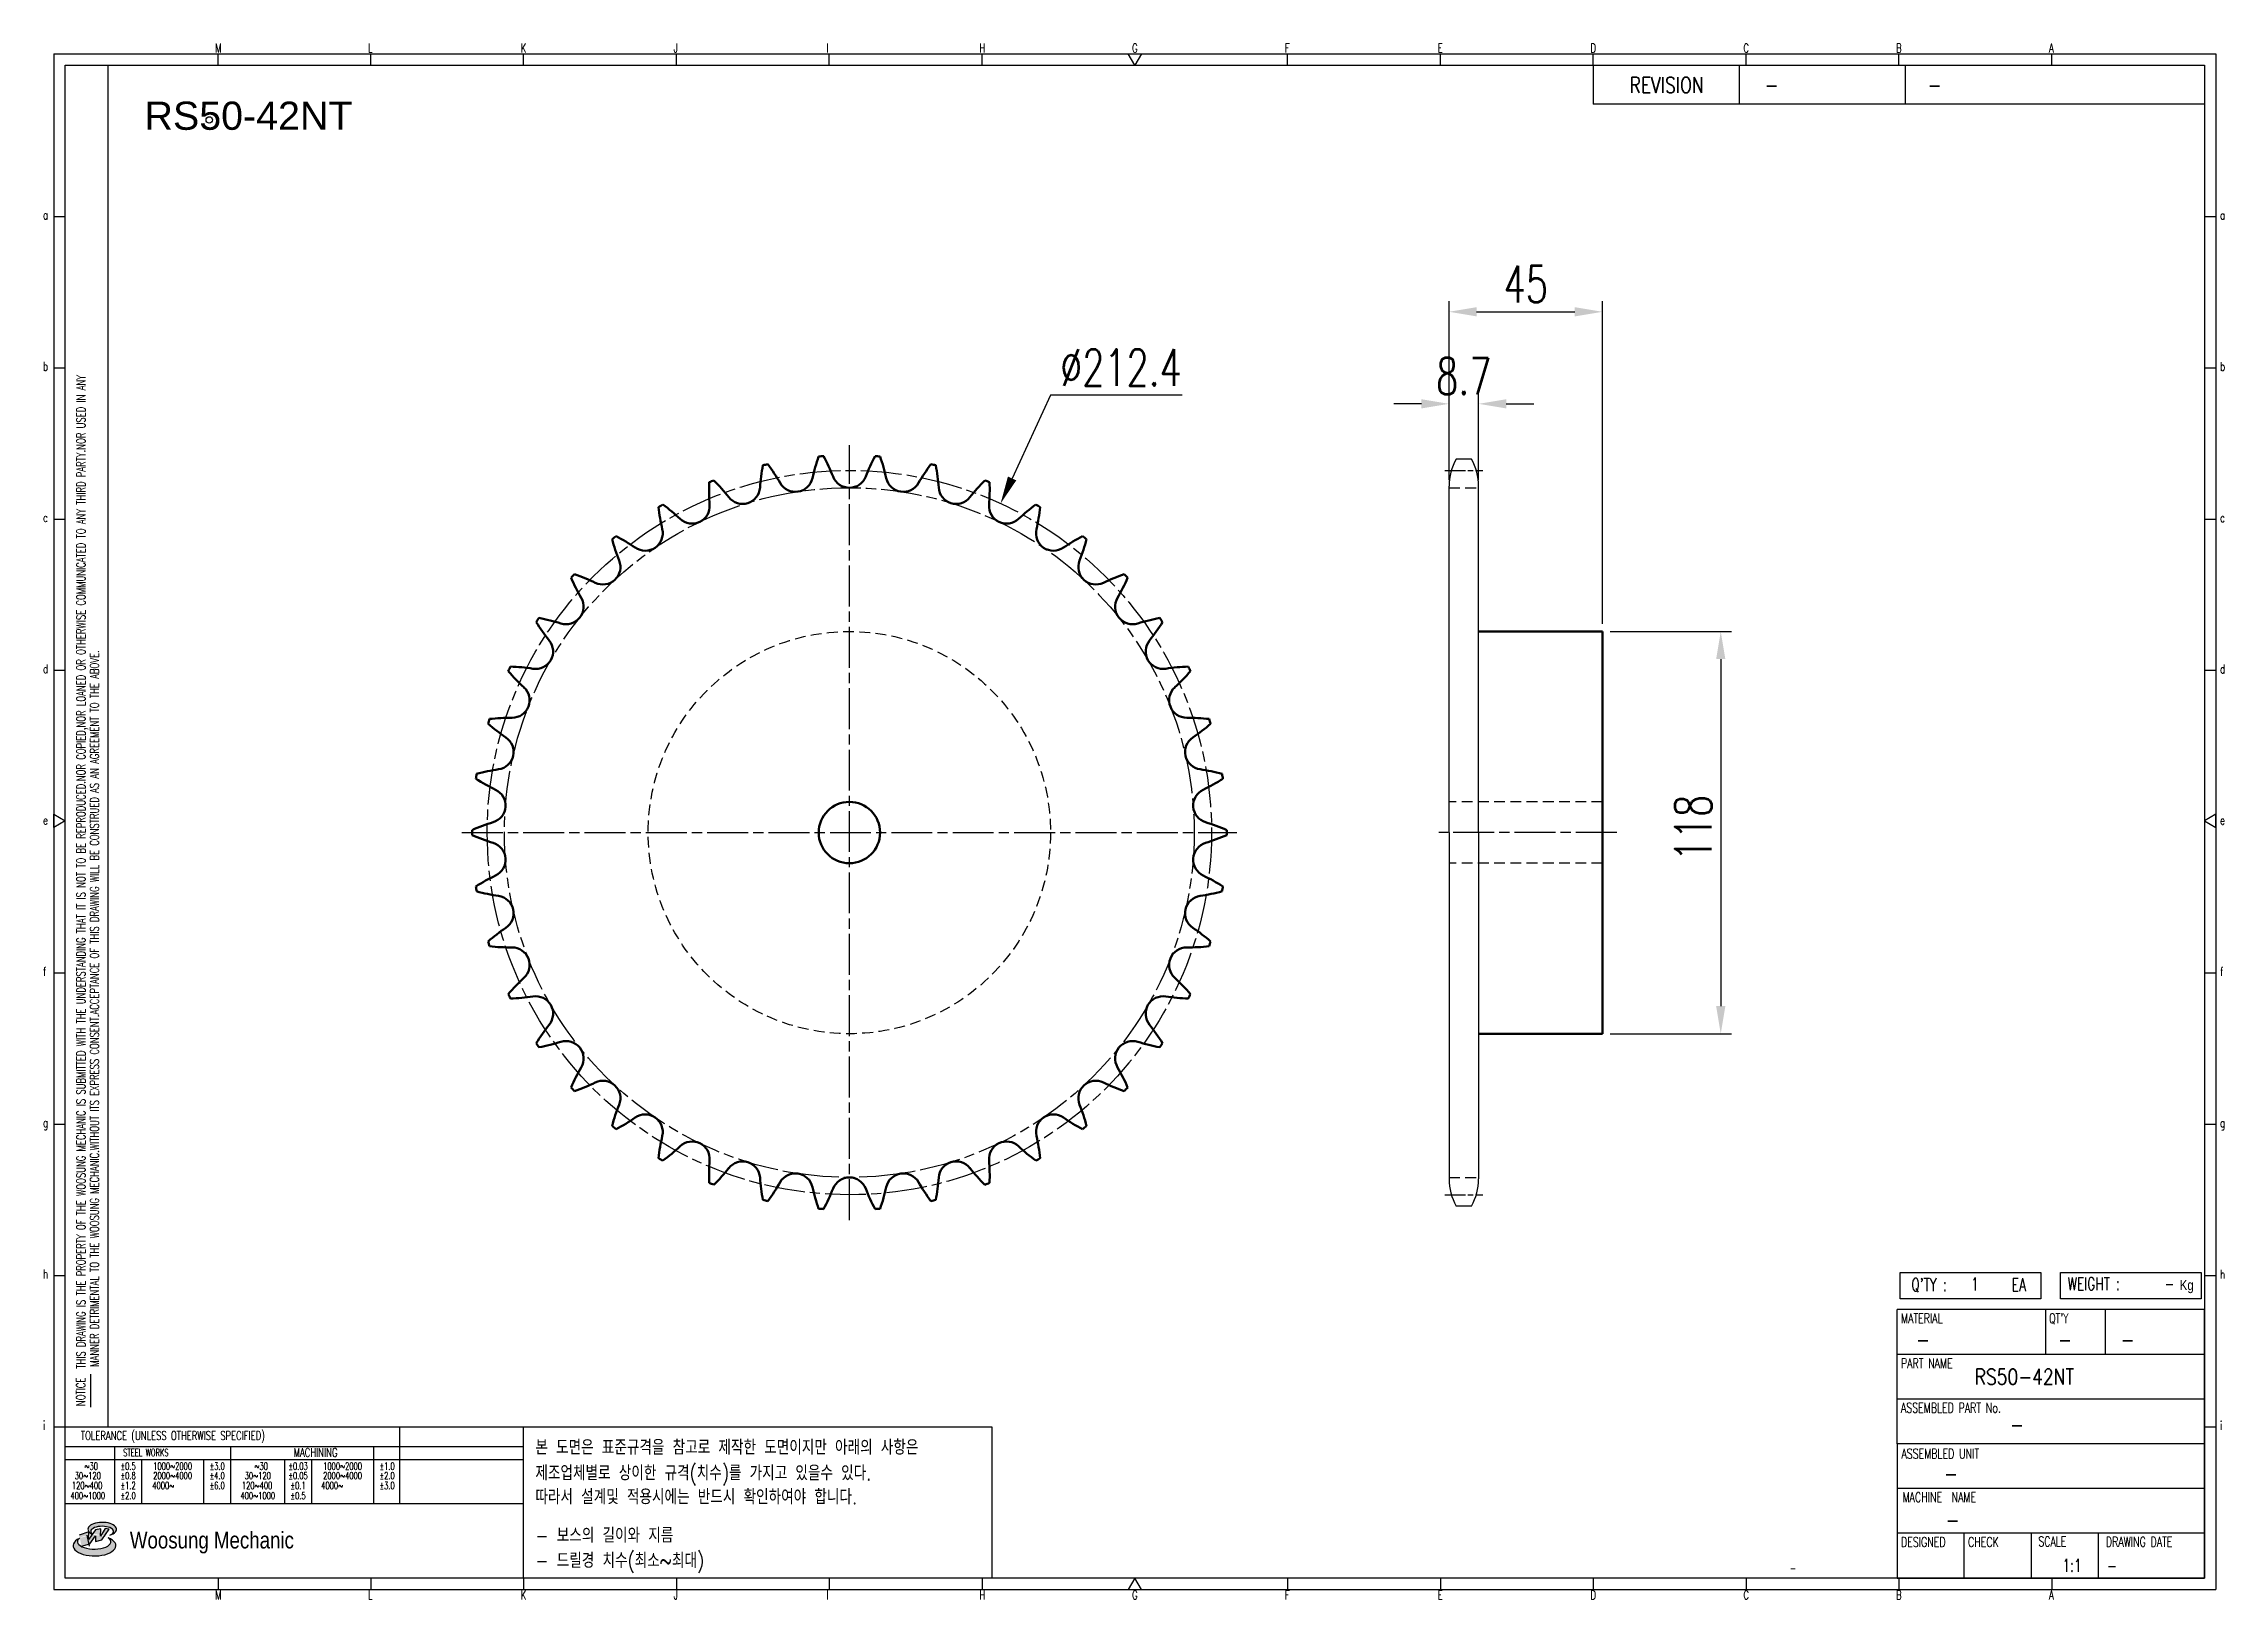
# Model space of a CAD drawing. Header units: millimetres. Extents: x 8306 to 8946, y 4749 to 5205.
import ezdxf
from ezdxf.enums import TextEntityAlignment as Align

# ---------------------------------------------------------------- set-up
doc = ezdxf.new("R2010")
doc.units = ezdxf.units.MM
for name, pattern in [('AM_ISO08W050', [18, 12, -1.5, 3, -1.5]), ('AM_ISO08W050x2', [9, 6, -0.75, 1.5, -0.75]), ('HIDDEN', [9.525, 6.35, -3.175])]:
    doc.linetypes.add(name, pattern=pattern)
for name, color, linetype, lineweight in [('20', 7, 'Continuous', 50), ('22', 30, 'AM_ISO08W050', 25), ('23', 40, 'AM_ISO08W050', 25), ('VIS', 7, 'Continuous', 50)]:
    doc.layers.add(name, color=color, linetype=linetype, lineweight=lineweight)
for name, color, linetype in [('HL', 2, 'HIDDEN'), ('S-DIM', 7, 'Continuous'), ('TITLE', 7, 'Continuous'), ('도면레이아웃', 7, 'Continuous')]:
    doc.layers.add(name, color=color, linetype=linetype)
doc.styles.add('HAN', font='ROMANS.shx', dxfattribs={"width": 0.7, "bigfont": 'whgtxt.shx'})
doc.styles.add('HKD_ST2', font='romans.shx', dxfattribs={"width": 0.7, "height": 4, "bigfont": '@extfont2.shx'})
doc.styles.add('HSG', font='SIMPLEX.shx', dxfattribs={"width": 0.7, "bigfont": 'HSG.shx'})
doc.styles.add('ROMANS', font='romans.shx', dxfattribs={"width": 0.7, "bigfont": 'whgtxt.shx'})
doc.styles.add('SLDTEXTSTYLE4', font='arial.ttf', dxfattribs={"width": 0.8})
doc.styles.get("Standard").update_dxf_attribs({"font": 'arial.ttf'})
doc.dimstyles.new('APP23', dxfattribs={"dimscale": 4.5, "dimtxt": 2.4, "dimasz": 1.8, "dimexe": 0.7, "dimexo": 0.5, "dimgap": 0.6, "dimtad": 1, "dimtoh": 1, "dimdec": 1, "dimrnd": 0.01, "dimzin": 9, "dimdsep": 46, "dimtxsty": 'HSG', "dimcen": 0, "dimclrd": 1, "dimclre": 1, "dimclrt": 256, "dimazin": 2, "dimtp": 1, "dimtm": 1, "dimtfac": 0.5, "dimtdec": 1, "dimtix": 1, "dimtofl": 0, "dimtmove": 0, "dimatfit": 3, "dimfxl": 0, "dimtvp": 1, "dimtolj": 2, "dimlwd": -1, "dimlwe": -1, "dimarcsym": 0})

# ---------------------------------------------------------------- blocks, each defined once
blk = doc.blocks.new('SUYWSHJH')
at = {"layer": '도면레이아웃'}
h = blk.add_hatch(color=10, dxfattribs=at)
h.paths.add_polyline_path([(1.544, 35.177), (1.554, 34.966), (1.779, 35.034), (2.054, 35.422), (1.908, 35.446), (1.728, 35.167), (1.741, 35.439), (1.547, 35.405), (1.292, 35.041), (1.295, 35.33), (0.943, 35.208), (1.03, 34.8), (1.336, 34.885)])
edge = h.paths.add_edge_path()
edge.add_ellipse((1.795, 35.421), major_axis=(-0.53, 0), ratio=0.487785, start_angle=122.36065, end_angle=403.39574)
edge.add_line((1.411, 35.244), (1.419, 35.261))
edge.add_ellipse((1.798, 35.344), major_axis=(-0.423, 0), ratio=0.444396, start_angle=131.58977, end_angle=386.19408, ccw=False)
edge = h.paths.add_edge_path()
edge.add_ellipse((1.512, 34.815), major_axis=(-0.793, 0), ratio=0.480113, start_angle=314.67633, end_angle=590.85213)
edge.add_ellipse((1.501, 34.958), major_axis=(-0.62, 0), ratio=0.43311, start_angle=331.7024, end_angle=574.42495, ccw=False)
for p, q in [((0, 90.118), (80.15, 90.118)), ((0, 90.118), (0, 33.191)), ((6.089, 89.693), (6.089, 90.118)), ((11.753, 89.693), (11.753, 90.118)), ((17.418, 89.693), (17.418, 90.118)), ((23.082, 89.693), (23.082, 90.118)), ((28.746, 89.693), (28.746, 90.118)), ((34.411, 89.693), (34.411, 90.118)), ((45.739, 89.693), (45.739, 90.118)), ((51.404, 89.693), (51.404, 90.118)), ((57.068, 89.693), (57.068, 90.118)), ((62.732, 89.693), (62.732, 90.118)), ((68.397, 89.693), (68.397, 90.118)), ((74.061, 89.693), (74.061, 90.118)), ((80.15, 90.118), (80.15, 33.191)), ((0, 84.085), (0.425, 84.085)), ((79.725, 84.085), (80.15, 84.085)), ((0, 78.478), (0.425, 78.478)), ((79.725, 78.478), (80.15, 78.478)), ((0, 72.87), (0.425, 72.87)), ((79.725, 72.87), (80.15, 72.87)), ((0, 67.262), (0.425, 67.262)), ((79.725, 67.262), (80.15, 67.262)), ((0, 56.047), (0.425, 56.047)), ((79.725, 56.047), (80.15, 56.047)), ((0, 50.439), (0.425, 50.439)), ((79.725, 50.439), (80.15, 50.439)), ((0, 44.832), (0.425, 44.832)), ((79.725, 44.832), (80.15, 44.832)), ((1.377, 39.947), (1.377, 41.174)), ((0, 39.224), (0.425, 39.224)), ((79.725, 39.224), (80.15, 39.224)), ((0, 33.191), (80.15, 33.191)), ((6.089, 33.616), (6.089, 33.191)), ((11.753, 33.616), (11.753, 33.191)), ((17.418, 33.616), (17.418, 33.191)), ((23.082, 33.616), (23.082, 33.191)), ((28.746, 33.616), (28.746, 33.191)), ((34.411, 33.616), (34.411, 33.191)), ((45.739, 33.616), (45.739, 33.191)), ((51.404, 33.616), (51.404, 33.191)), ((57.068, 33.616), (57.068, 33.191)), ((62.732, 33.616), (62.732, 33.191)), ((68.397, 33.616), (68.397, 33.191)), ((74.061, 33.616), (74.061, 33.191))]:
    blk.add_line(p, q)
at = {"color": 2}
for p, q in [((2.017, 39.224), (2.017, 89.693)), ((0.425, 39.224), (17.418, 39.224)), ((12.816, 39.224), (12.816, 36.382)), ((17.418, 33.616), (17.418, 39.224)), ((0.425, 38.487), (17.418, 38.487)), ((0.425, 38.012), (17.418, 38.012)), ((2.257, 38.487), (2.257, 36.382)), ((3.257, 38.012), (3.257, 36.382)), ((5.557, 38.012), (5.557, 36.382)), ((6.557, 38.5), (6.557, 36.382)), ((8.557, 38.012), (8.557, 36.382)), ((9.557, 38.026), (9.557, 36.382)), ((11.857, 38.487), (11.857, 36.382)), ((0.425, 36.382), (17.418, 36.382))]:
    blk.add_line(p, q, dxfattribs=at)
at = {"color": 6, "ltscale": 0.5}
for p, q in [((57.068, 89.693), (57.068, 88.246)), ((62.47, 89.693), (62.47, 88.246)), ((68.635, 89.693), (68.635, 88.246)), ((79.725, 88.246), (57.068, 88.246)), ((68.336, 38.59), (68.336, 43.563)), ((79.725, 43.563), (68.336, 43.563)), ((73.827, 43.563), (73.827, 41.905)), ((76.037, 43.563), (76.037, 41.905)), ((79.725, 38.59), (79.725, 43.563)), ((79.725, 41.905), (68.336, 41.905)), ((79.725, 40.248), (68.336, 40.248)), ((68.336, 38.59), (68.336, 33.616)), ((79.725, 38.59), (68.336, 38.59)), ((79.725, 33.616), (79.725, 38.59)), ((79.725, 36.932), (68.336, 36.932)), ((79.725, 35.274), (68.336, 35.274)), ((70.822, 33.616), (70.822, 35.274)), ((73.309, 33.616), (73.309, 35.274)), ((75.796, 33.616), (75.796, 35.274)), ((68.336, 33.616), (79.725, 33.616))]:
    blk.add_line(p, q, dxfattribs=at)
for points in [[(40.075, 89.693), (39.83, 90.118), (40.32, 90.118)], [(0.425, 89.693), (79.725, 89.693), (79.725, 33.616), (0.425, 33.616)], [(0.425, 61.679), (0, 61.433), (0, 61.924)], [(79.725, 61.679), (80.15, 61.433), (80.15, 61.924)], [(40.075, 33.616), (39.83, 33.191), (40.32, 33.191)]]:
    blk.add_lwpolyline(points, close=True)
at = {"layer": 'TITLE', "color": 20}
for p, q in [((68.449, 43.961), (68.449, 44.936)), ((68.449, 44.936), (73.654, 44.936)), ((73.654, 44.936), (73.654, 43.961)), ((74.39, 43.961), (74.39, 44.936)), ((74.39, 44.936), (79.595, 44.936)), ((79.595, 44.936), (79.595, 43.961)), ((73.654, 43.961), (68.449, 43.961)), ((79.595, 43.961), (74.39, 43.961))]:
    blk.add_line(p, q, dxfattribs=at)
at = {"layer": '도면레이아웃'}
for p, q in [((1.295, 35.33), (0.943, 35.208)), ((1.03, 34.8), (1.336, 34.885)), ((1.224, 35.208), (1.311, 34.8)), ((1.224, 35.208), (1.224, 35.208)), ((1.547, 35.405), (1.292, 35.041)), ((1.292, 35.041), (1.295, 35.33)), ((1.336, 34.885), (1.544, 35.177)), ((1.419, 35.261), (1.411, 35.244)), ((1.544, 35.177), (1.554, 34.966)), ((1.741, 35.439), (1.547, 35.405)), ((1.554, 34.966), (1.779, 35.034)), ((1.908, 35.446), (1.728, 35.167)), ((1.728, 35.167), (1.741, 35.439)), ((1.779, 35.034), (2.054, 35.422)), ((2.054, 35.422), (1.908, 35.446))]:
    blk.add_line(p, q, dxfattribs=at)
for centre, major_axis, ratio, start_param, end_param in [((1.795, 35.421), (-0.53, 0), 0.487785, 2.135596, 7.040584), ((1.512, 34.815), (-0.793, 0), 0.480113, 5.492138, 10.312315), ((1.501, 34.958), (-0.62, 0), 0.43311, 5.789299, 10.025607), ((1.798, 35.344), (-0.423, 0), 0.444396, 2.296675, 6.740358)]:
    blk.add_ellipse(centre, major_axis=major_axis, ratio=ratio, start_param=start_param, end_param=end_param, dxfattribs=at)
at = {"color": 4, "style": 'HKD_ST2', "width": 0.7}
for s, p in [('M', (5.988, 90.164)), ('L', (11.652, 90.164)), ('K', (17.316, 90.164)), ('J', (22.981, 90.164)), ('I', (28.645, 90.164)), ('H', (34.309, 90.164)), ('G', (39.974, 90.164)), ('F', (45.638, 90.164)), ('E', (51.302, 90.164)), ('D', (56.967, 90.164)), ('C', (62.631, 90.164)), ('B', (68.295, 90.164)), ('A', (73.96, 90.164)), ('a', (-0.395, 83.976)), ('a', (80.305, 83.97)), ('b', (-0.395, 78.368)), ('b', (80.305, 78.362)), ('c', (-0.395, 72.76)), ('c', (80.305, 72.754)), ('d', (-0.395, 67.153)), ('d', (80.305, 67.147)), ('e', (-0.395, 61.545)), ('e', (80.305, 61.539)), ('f', (-0.395, 55.937)), ('f', (80.305, 55.931)), ('g', (-0.395, 50.33)), ('g', (80.305, 50.324)), ('h', (-0.395, 44.722)), ('h', (80.305, 44.716)), ('i', (-0.395, 39.114)), ('i', (80.305, 39.108)), ('M', (5.988, 32.824)), ('L', (11.652, 32.824)), ('K', (17.316, 32.824)), ('J', (22.981, 32.824)), ('I', (28.645, 32.824)), ('H', (34.309, 32.824)), ('G', (39.974, 32.824)), ('F', (45.638, 32.824)), ('E', (51.302, 32.824)), ('D', (56.967, 32.824)), ('C', (62.631, 32.824)), ('B', (68.295, 32.824)), ('A', (73.96, 32.824))]:
    blk.add_text(s, height=0.326, dxfattribs=at).set_placement(p)
for s, height, style, width, p in [('REVISION', 0.5806, 'HAN', 0.8, (58.415, 88.664)), ('-', 0.581, 'HAN', 0.8, (63.426, 88.664)), ('-', 0.581, 'HAN', 0.8, (69.468, 88.664)), ("Q'TY : ", 0.4746, 'HKD_ST2', 0.7, (68.857, 44.253)), ('1', 0.475, 'HKD_ST2', 0.7, (71.071, 44.275)), ('EA', 0.4746, 'HKD_ST2', 0.7, (72.578, 44.253)), ('WEIGHT : ', 0.4746, 'HKD_ST2', 0.7, (74.65, 44.286)), ('-', 0.581, 'HAN', 0.8, (69.029, 42.157)), ('-', 0.581, 'HAN', 0.8, (74.289, 42.157)), ('-', 0.581, 'HAN', 0.8, (76.623, 42.157)), ('-', 0.581, 'HAN', 0.8, (72.515, 39.013)), ('-', 0.581, 'HAN', 0.8, (70.067, 37.189)), ('-', 0.581, 'HAN', 0.8, (70.126, 35.48)), ('1:1', 0.4746, 'HKD_ST2', 0.7, (74.458, 33.848)), ('-', 0.475, 'HKD_ST2', 0.7, (76.112, 33.837))]:
    blk.add_text(s, height=height, dxfattribs=dict(style=style, width=width)).set_placement(p)
at = {"color": 6, "style": 'HKD_ST2', "width": 0.7}
for s, p in [(' THIS DRAWING IS THE PROPERTY OF THE WOOSUNG MECHANIC IS SUBMITTED WITH THE UNDERSTANDING THAT IT IS NOT TO BE REPRODUCED.NOR COPIED,NOR LOANED OR OTHERWISE COMMUNICATED TO ANY THIRD PARTY.NOR USED IN ANY', (1.173, 41.217)), ('MANNER DETRIMENTAL TO THE WOOSUNG MECHANIC.WITHOUT ITS EXPRESS CONSENT.ACCEPTANCE OF THIS DRAWING WILL BE CONSTRUED AS AN AGREEMENT TO THE ABOVE.', (1.672, 41.447))]:
    blk.add_text(s, height=0.326266, rotation=90, dxfattribs=at).set_placement(p)
at = {"style": 'HKD_ST2', "width": 0.7}
blk.add_text('-', height=0.475, dxfattribs=at).set_placement((78.613, 44.286), align=Align.RIGHT)
at = {"color": 4, "style": 'HKD_ST2', "width": 0.7}
for s, height, p in [('MATERIAL', 0.3651, (68.474, 43.425)), ("QT'Y", 0.3651, (73.965, 43.425)), ('PART NAME', 0.3651, (68.474, 41.756)), ('ASSEMBLED PART No.', 0.36511, (68.474, 40.109)), ('ASSEMBLED UNIT', 0.36511, (68.49, 38.408)), ('MACHINE  NAME', 0.36511, (68.532, 36.794)), ('DESIGNED', 0.3651, (68.474, 35.136)), ('CHECK', 0.3651, (70.961, 35.136)), ('SCALE', 0.3651, (73.566, 35.153)), ('DRAWING DATE', 0.36511, (76.071, 35.141))]:
    blk.add_text(s, height=height, dxfattribs=at).set_placement(p, align=Align.TOP_LEFT)
at = {"style": 'HKD_ST2', "width": 0.7}
blk.add_text('NOTICE', height=0.3263, rotation=90, dxfattribs=at).set_placement((1.163, 39.988))
for s, height, style, width, p in [('TOLERANCE (UNLESS OTHERWISE SPECIFIED)', 0.32627, 'HKD_ST2', 0.7, (4.417, 38.896)), ('-', 0.326, 'ROMANS', 0.65, (64.469, 33.975))]:
    blk.add_text(s, height=height, dxfattribs=dict(style=style, width=width)).set_placement(p, align=Align.MIDDLE_CENTER)
at = {"color": 4, "style": 'HKD_ST2', "width": 0.7}
for s, height, p in [('STEEL WORKS', 0.26101, (3.416, 38.268)), ('MACHINING', 0.3263, (9.707, 38.27)), ('%%P0.5', 0.261, (2.757, 37.762)), ('%%P0.8', 0.261, (2.757, 37.411)), ('%%P3.0', 0.261, (6.057, 37.762)), ('%%P4.0', 0.261, (6.057, 37.411)), ('%%P0.03', 0.261, (9.057, 37.762)), ('%%P0.05', 0.261, (9.057, 37.411)), ('%%P1.0', 0.261, (12.357, 37.762)), ('%%P2.0', 0.261, (12.357, 37.411)), ('%%P1.2', 0.261, (2.757, 37.045)), ('%%P2.0', 0.261, (2.757, 36.67)), ('%%P6.0', 0.261, (6.057, 37.045)), ('%%P0.1', 0.261, (9.057, 37.045)), ('%%P0.5', 0.261, (9.057, 36.67)), ('%%P3.0', 0.261, (12.357, 37.045))]:
    blk.add_text(s, height=height, dxfattribs=at).set_placement(p, align=Align.MIDDLE)
for s, height, p in [('30%%126120', 0.261, (1.263, 37.411)), ('%%12630', 0.261, (1.389, 37.762)), ('2000%%1264000', 0.26101, (4.407, 37.411)), ('1000%%1262000', 0.26101, (4.407, 37.762)), ('30%%126120', 0.261, (7.563, 37.411)), ('%%12630', 0.261, (7.689, 37.762)), ('2000%%1264000', 0.26101, (10.707, 37.411)), ('1000%%1262000', 0.26101, (10.707, 37.762)), ('400%%1261000', 0.26101, (1.263, 36.67)), ('120%%126400', 0.26101, (1.237, 37.045)), ('4000%%126', 0.261, (4.061, 37.045)), ('400%%1261000', 0.26101, (7.563, 36.67)), ('120%%126400', 0.26101, (7.537, 37.045)), ('4000%%126', 0.261, (10.321, 37.045))]:
    blk.add_text(s, height=height, dxfattribs=at).set_placement(p, align=Align.MIDDLE_CENTER)
at = {"color": 1, "style": 'SLDTEXTSTYLE4', "width": 0.8}
blk.add_text('Woosung Mechanic', height=0.61957, dxfattribs=at).set_placement((2.822, 34.711))
at = {"layer": 'TITLE', "width": 0.8}
blk.add_text('Kg', height=0.3789, dxfattribs=at).set_placement((78.807, 44.286))
blk = doc.blocks.new('*D371')
at = {"layer": 'Defpoints', "color": 0, "transparency": 16777216}
for p in [(8727.39, 5099.5), (8718.69, 5074.88), (8727.39, 5074.88)]:
    blk.add_point(p, dxfattribs=at)
at = {"layer": 'S-DIM', "color": 1, "transparency": 16777216}
for p, q in [((8710.59, 5099.5), (8702.49, 5099.5)), ((8718.69, 5077.13), (8718.69, 5102.65)), ((8727.39, 5077.13), (8727.39, 5102.65)), ((8735.49, 5099.5), (8743.59, 5099.5))]:
    blk.add_line(p, q, dxfattribs=at)
for points in [[(8710.59, 5100.85), (8710.59, 5098.15), (8718.69, 5099.5)], [(8735.49, 5100.85), (8735.49, 5098.15), (8727.39, 5099.5)]]:
    blk.add_solid(points, dxfattribs=at)
at = {"layer": 'S-DIM', "transparency": 16777216, "insert": (8723.04, 5107.6), "char_height": 10.8, "attachment_point": 5, "style": 'HSG'}
blk.add_mtext('\\A2;8.7', dxfattribs=at)
blk = doc.blocks.new('*D372')
at = {"layer": 'Defpoints', "color": 0, "transparency": 16777216}
for p in [(8763.69, 5126.5), (8718.69, 5074.88), (8763.69, 5032.75)]:
    blk.add_point(p, dxfattribs=at)
at = {"layer": 'S-DIM', "color": 1, "transparency": 16777216}
for p, q in [((8718.69, 5077.13), (8718.69, 5129.65)), ((8726.79, 5126.5), (8755.59, 5126.5)), ((8763.69, 5035), (8763.69, 5129.65))]:
    blk.add_line(p, q, dxfattribs=at)
for points in [[(8726.79, 5127.85), (8726.79, 5125.15), (8718.69, 5126.5)], [(8755.59, 5127.85), (8755.59, 5125.15), (8763.69, 5126.5)]]:
    blk.add_solid(points, dxfattribs=at)
at = {"layer": 'S-DIM', "transparency": 16777216, "insert": (8741.19, 5134.6), "char_height": 10.8, "attachment_point": 5, "style": 'HSG'}
blk.add_mtext('\\A2;45', dxfattribs=at)
blk = doc.blocks.new('*D373')
at = {"layer": 'Defpoints', "color": 0, "transparency": 16777216}
for p in [(8763.69, 5032.75), (8763.69, 4914.75), (8798.4, 4914.75)]:
    blk.add_point(p, dxfattribs=at)
at = {"layer": 'S-DIM', "color": 1, "transparency": 16777216}
for p, q in [((8765.94, 5032.75), (8801.55, 5032.75)), ((8798.4, 5024.65), (8798.4, 4922.85)), ((8765.94, 4914.75), (8801.55, 4914.75))]:
    blk.add_line(p, q, dxfattribs=at)
for points in [[(8797.05, 5024.65), (8799.75, 5024.65), (8798.4, 5032.75)], [(8797.05, 4922.85), (8799.75, 4922.85), (8798.4, 4914.75)]]:
    blk.add_solid(points, dxfattribs=at)
at = {"layer": 'S-DIM', "transparency": 16777216, "insert": (8790.3, 4975.1), "char_height": 10.8, "attachment_point": 5, "rotation": 90, "style": 'HSG'}
blk.add_mtext('\\A2;118', dxfattribs=at)
blk = doc.blocks.new('*D374')
at = {"layer": 'Defpoints', "color": 0, "transparency": 16777216}
for p in [(8587.16, 5070.26), (8498.45, 4877.24)]:
    blk.add_point(p, dxfattribs=at)
at = {"layer": 'S-DIM', "color": 1, "transparency": 16777216}
for p, q in [((8601.77, 5102.04), (8590.54, 5077.62)), ((8640.47, 5102.04), (8601.77, 5102.04))]:
    blk.add_line(p, q, dxfattribs=at)
blk.add_solid([(8589.32, 5078.18), (8591.77, 5077.06), (8587.16, 5070.26)], dxfattribs=at)
at = {"layer": 'S-DIM', "transparency": 16777216, "insert": (8622.47, 5110.14), "char_height": 10.8, "attachment_point": 5, "style": 'HSG'}
blk.add_mtext('\\A2;∅212.4', dxfattribs=at)

msp = doc.modelspace()

# ---------------------------------------------------------------- linework, layer by layer
for p, q in [((8725.26, 5083.27), (8720.81, 5083.27)), ((8718.69, 4973.75), (8718.69, 5075.34)), ((8727.39, 4973.75), (8727.39, 5075.34)), ((8718.69, 4973.75), (8718.69, 4872.16)), ((8727.39, 4973.75), (8727.39, 4872.16)), ((8725.26, 4864.22), (8720.81, 4864.22))]:
    msp.add_line(p, q)
at = {"color": 4}
msp.add_lwpolyline([(8447.26, 4799.5), (8584.63, 4799.5), (8584.63, 4755.12), (8447.26, 4755.12)], close=True, dxfattribs=at)
msp.add_circle((8355.06, 5182.76), 0.956)
for centre, start, end in [((8734.56, 5075.34), 150, 180), ((8711.51, 5075.34), 0, 30), ((8734.56, 4872.16), 180, 210), ((8711.51, 4872.16), 330, 0)]:
    msp.add_arc(centre, 15.87, start, end)
at = {"layer": '20'}
for centre, radius, start, end in [((8570.12, 5071.27), 53.64, 169.01597, 176.07143), ((8542.81, 4973.75), 110.68, 102.47547, 103.23882), ((8475.88, 5049.76), 53.64, 29.64286, 36.69832), ((8584.35, 5066.11), 53.64, 160.44454, 167.5), ((8542.81, 4973.75), 110.68, 93.90404, 94.66739), ((8487.96, 5058.88), 53.64, 21.07143, 28.12689), ((8597.65, 5058.88), 53.64, 151.87311, 158.92857), ((8542.81, 4973.75), 110.68, 85.33261, 86.09596), ((8501.26, 5066.11), 53.64, 12.5, 19.55546), ((8609.73, 5049.76), 53.64, 143.30168, 150.35714), ((8542.81, 4973.75), 110.68, 76.76118, 77.52453), ((8515.49, 5071.27), 53.64, 3.92857, 10.98403), ((8555.28, 5074.25), 53.64, 177.5874, 184.64286), ((8542.81, 4973.75), 110.68, 111.0469, 111.81025), ((8465.3, 5038.93), 53.64, 38.21429, 45.26975), ((8511.48, 5075.29), 5.13, 218.21429, 356.07143), ((8526.97, 5078.83), 5.13, 209.64286, 347.5), ((8542.81, 5080.01), 5.13, 201.07143, 338.92857), ((8558.64, 5078.83), 5.13, 192.5, 330.35714), ((8574.13, 5075.29), 5.13, 183.92857, 321.78571), ((8620.31, 5038.93), 53.64, 134.73025, 141.78571), ((8542.81, 4973.75), 110.68, 68.18975, 68.9531), ((8530.33, 5074.25), 53.64, 355.35714, 2.4126), ((8542.81, 4973.75), 110.68, 119.61833, 120.38167), ((8540.16, 5074.99), 53.64, 186.15883, 193.21429), ((8456.45, 5026.66), 53.64, 46.78571, 53.84117), ((8496.7, 5069.49), 5.13, 226.78571, 4.64286), ((8588.91, 5069.49), 5.13, 175.35714, 313.21429), ((8629.16, 5026.66), 53.64, 126.15883, 133.21429), ((8542.81, 4973.75), 110.68, 59.61833, 60.38167), ((8545.45, 5074.99), 53.64, 346.78571, 353.84117), ((8542.81, 4973.75), 110.68, 128.18975, 128.9531), ((8525.1, 5073.46), 53.64, 194.73025, 201.78571), ((8449.53, 5013.19), 53.64, 55.35714, 62.4126), ((8482.94, 5061.55), 5.13, 235.35714, 13.21429), ((8602.67, 5061.55), 5.13, 166.78571, 304.64286), ((8636.08, 5013.19), 53.64, 117.5874, 124.64286), ((8560.51, 5073.46), 53.64, 338.21429, 345.26975), ((8542.81, 4973.75), 110.68, 51.0469, 51.81025), ((8470.53, 5051.65), 5.13, 243.92857, 21.78571), ((8615.09, 5051.65), 5.13, 158.21429, 296.07143), ((8542.81, 4973.75), 110.68, 136.76118, 137.52453), ((8510.44, 5069.71), 53.64, 203.30168, 210.35714), ((8444.7, 4998.85), 53.64, 63.92857, 70.98403), ((8640.92, 4998.85), 53.64, 109.01597, 116.07143), ((8575.17, 5069.71), 53.64, 329.64286, 336.69832), ((8542.81, 4973.75), 110.68, 42.47547, 43.23882), ((8459.72, 5040), 5.13, 252.5, 30.35714), ((8625.89, 5040), 5.13, 149.64286, 287.5), ((8542.81, 4973.75), 110.68, 145.33261, 146.09596), ((8496.5, 5063.81), 53.64, 211.87311, 218.92857), ((8442.05, 4983.95), 53.64, 72.5, 79.55546), ((8643.56, 4983.95), 53.64, 100.44454, 107.5), ((8589.11, 5063.81), 53.64, 321.07143, 328.12689), ((8542.81, 4973.75), 110.68, 33.90404, 34.66739), ((8450.78, 5026.88), 5.13, 261.07143, 38.92857), ((8634.84, 5026.88), 5.13, 141.07143, 278.92857), ((8542.81, 4973.75), 110.68, 153.90404, 154.66739), ((8441.65, 4968.82), 53.64, 81.07143, 88.12689), ((8643.96, 4968.82), 53.64, 91.87311, 98.92857), ((8542.81, 4973.75), 110.68, 25.33261, 26.09596), ((8483.59, 5055.91), 53.64, 220.44454, 227.5), ((8443.89, 5012.57), 5.13, 269.64286, 47.5), ((8641.73, 5012.57), 5.13, 132.5, 270.35714), ((8602.02, 5055.91), 53.64, 312.5, 319.55546), ((8542.81, 4973.75), 110.68, 162.47547, 163.23882), ((8472.01, 5046.16), 53.64, 229.01597, 236.07143), ((8443.52, 4953.8), 53.64, 89.64286, 96.69832), ((8642.09, 4953.8), 53.64, 83.30168, 90.35714), ((8613.6, 5046.16), 53.64, 303.92857, 310.98403), ((8542.81, 4973.75), 110.68, 16.76118, 17.52453), ((8439.2, 4997.4), 5.13, 278.21429, 56.07143), ((8646.41, 4997.4), 5.13, 123.92857, 261.78571), ((8542.81, 4973.75), 110.68, 171.0469, 171.81025), ((8462.01, 5034.8), 53.64, 237.5874, 244.64286), ((8447.6, 4939.22), 53.64, 98.21429, 105.26975), ((8638.01, 4939.22), 53.64, 74.73025, 81.78571), ((8623.6, 5034.8), 53.64, 295.35714, 302.4126), ((8542.81, 4973.75), 110.68, 8.18975, 8.9531), ((8436.84, 4981.69), 5.13, 286.78571, 64.64286), ((8648.78, 4981.69), 5.13, 115.35714, 253.21429), ((8453.81, 4925.42), 53.64, 106.78571, 113.84117), ((8631.8, 4925.42), 53.64, 66.15883, 73.21429), ((8542.81, 4973.75), 110.68, 179.61833, 180.38167), ((8453.81, 5022.08), 53.64, 246.15883, 253.21429), ((8436.84, 4965.81), 5.13, 295.35714, 73.21429), ((8648.78, 4965.81), 5.13, 106.78571, 244.64286), ((8631.8, 5022.08), 53.64, 286.78571, 293.84117), ((8542.81, 4973.75), 110.68, 359.61833, 0.38167), ((8462.01, 4912.69), 53.64, 115.35714, 122.4126), ((8542.81, 4973.75), 110.68, 188.18975, 188.9531), ((8623.6, 4912.69), 53.64, 57.5874, 64.64286), ((8542.81, 4973.75), 110.68, 351.0469, 351.81025), ((8447.6, 5008.27), 53.64, 254.73025, 261.78571), ((8439.2, 4950.1), 5.13, 303.92857, 81.78571), ((8646.41, 4950.1), 5.13, 98.21429, 236.07143), ((8638.01, 5008.27), 53.64, 278.21429, 285.26975), ((8472.01, 4901.33), 53.64, 123.92857, 130.98403), ((8613.6, 4901.33), 53.64, 49.01597, 56.07143), ((8542.81, 4973.75), 110.68, 196.76118, 197.52453), ((8443.52, 4993.7), 53.64, 263.30168, 270.35714), ((8443.89, 4934.93), 5.13, 312.5, 90.35714), ((8641.73, 4934.93), 5.13, 89.64286, 227.5), ((8642.09, 4993.7), 53.64, 269.64286, 276.69832), ((8542.81, 4973.75), 110.68, 342.47547, 343.23882), ((8483.59, 4891.59), 53.64, 132.5, 139.55546), ((8542.81, 4973.75), 110.68, 205.33261, 206.09596), ((8441.65, 4978.68), 53.64, 271.87311, 278.92857), ((8450.78, 4920.62), 5.13, 321.07143, 98.92857), ((8634.84, 4920.62), 5.13, 81.07143, 218.92857), ((8643.96, 4978.68), 53.64, 261.07143, 268.12689), ((8602.02, 4891.59), 53.64, 40.44454, 47.5), ((8542.81, 4973.75), 110.68, 333.90404, 334.66739), ((8496.5, 4883.68), 53.64, 141.07143, 148.12689), ((8459.72, 4907.49), 5.13, 329.64286, 107.5), ((8625.89, 4907.49), 5.13, 72.5, 210.35714), ((8589.11, 4883.68), 53.64, 31.87311, 38.92857), ((8542.81, 4973.75), 110.68, 213.90404, 214.66739), ((8442.05, 4963.55), 53.64, 280.44454, 287.5), ((8643.56, 4963.55), 53.64, 252.5, 259.55546), ((8542.81, 4973.75), 110.68, 325.33261, 326.09596), ((8510.44, 4877.79), 53.64, 149.64286, 156.69832), ((8444.7, 4948.64), 53.64, 289.01597, 296.07143), ((8470.53, 4895.85), 5.13, 338.21429, 116.07143), ((8615.09, 4895.85), 5.13, 63.92857, 201.78571), ((8640.92, 4948.64), 53.64, 243.92857, 250.98403), ((8575.17, 4877.79), 53.64, 23.30168, 30.35714), ((8542.81, 4973.75), 110.68, 222.47547, 223.23882), ((8525.1, 4874.04), 53.64, 158.21429, 165.26975), ((8560.51, 4874.04), 53.64, 14.73025, 21.78571), ((8542.81, 4973.75), 110.68, 316.76118, 317.52453), ((8542.81, 4973.75), 110.68, 231.0469, 231.81025), ((8449.53, 4934.3), 53.64, 297.5874, 304.64286), ((8482.94, 4885.95), 5.13, 346.78571, 124.64286), ((8602.67, 4885.95), 5.13, 55.35714, 193.21429), ((8636.08, 4934.3), 53.64, 235.35714, 242.4126), ((8542.81, 4973.75), 110.68, 308.18975, 308.9531), ((8540.16, 4872.51), 53.64, 166.78571, 173.84117), ((8456.45, 4920.84), 53.64, 306.15883, 313.21429), ((8496.7, 4878.01), 5.13, 355.35714, 133.21429), ((8588.91, 4878.01), 5.13, 46.78571, 184.64286), ((8629.16, 4920.84), 53.64, 226.78571, 233.84117), ((8545.45, 4872.51), 53.64, 6.15883, 13.21429), ((8542.81, 4973.75), 110.68, 239.61833, 240.38167), ((8555.28, 4873.25), 53.64, 175.35714, 182.4126), ((8465.3, 4908.56), 53.64, 314.73025, 321.78571), ((8511.48, 4872.2), 5.13, 3.92857, 141.78571), ((8574.13, 4872.2), 5.13, 38.21429, 176.07143), ((8620.31, 4908.56), 53.64, 218.21429, 225.26975), ((8530.33, 4873.25), 53.64, 357.5874, 4.64286), ((8542.81, 4973.75), 110.68, 299.61833, 300.38167), ((8542.81, 4973.75), 110.68, 248.18975, 248.9531), ((8570.12, 4876.23), 53.64, 183.92857, 190.98403), ((8475.88, 4897.74), 53.64, 323.30168, 330.35714), ((8526.97, 4868.67), 5.13, 12.5, 150.35714), ((8584.35, 4881.39), 53.64, 192.5, 199.55546), ((8487.96, 4888.61), 53.64, 331.87311, 338.92857), ((8542.81, 4867.48), 5.13, 21.07143, 158.92857), ((8597.65, 4888.61), 53.64, 201.07143, 208.12689), ((8501.26, 4881.39), 53.64, 340.44454, 347.5), ((8558.64, 4868.67), 5.13, 29.64286, 167.5), ((8609.73, 4897.74), 53.64, 209.64286, 216.69832), ((8515.49, 4876.23), 53.64, 349.01597, 356.07143), ((8542.81, 4973.75), 110.68, 291.0469, 291.81025), ((8542.81, 4973.75), 110.68, 256.76118, 257.52453), ((8542.81, 4973.75), 110.68, 265.33261, 266.09596), ((8542.81, 4973.75), 110.68, 273.90404, 274.66739), ((8542.81, 4973.75), 110.68, 282.47547, 283.23882)]:
    msp.add_arc(centre, radius, start, end, dxfattribs=at)
at = {"layer": '22', "linetype": 'AM_ISO08W050x2'}
for p, q in [((8717.51, 5079.96), (8728.57, 5079.96)), ((8717.51, 4867.53), (8728.57, 4867.53))]:
    msp.add_line(p, q, dxfattribs=at)
at = {"layer": '23', "color": 4, "linetype": 'AM_ISO08W050x2', "ltscale": 2}
for p, q in [((8542.81, 4860.07), (8542.81, 5087.43)), ((8429.13, 4973.75), (8656.49, 4973.75)), ((8767.91, 4973.75), (8715.66, 4973.75))]:
    msp.add_line(p, q, dxfattribs=at)
for radius in [106.22, 101.14]:
    msp.add_circle((8542.81, 4973.75), radius, dxfattribs=at)
at = {"layer": 'HL', "ltscale": 0.5}
for p, q in [((8718.69, 5074.88), (8727.39, 5074.88)), ((8763.69, 4982.75), (8718.69, 4982.75)), ((8763.69, 4964.75), (8718.69, 4964.75)), ((8718.69, 4872.62), (8727.39, 4872.62))]:
    msp.add_line(p, q, dxfattribs=at)
msp.add_circle((8542.81, 4973.75), 59, dxfattribs=at)
at = {"layer": 'VIS'}
for p, q in [((8763.69, 5032.75), (8727.39, 5032.75)), ((8763.69, 5032.75), (8763.69, 4914.75)), ((8763.69, 4914.75), (8727.39, 4914.75))]:
    msp.add_line(p, q, dxfattribs=at)
msp.add_circle((8542.81, 4973.75), 9, dxfattribs=at)

# ---------------------------------------------------------------- block references
at = {"xscale": 7.912832261389859, "yscale": 7.912832261389859, "zscale": 7.912832261389859}
msp.add_blockref('SUYWSHJH', (8309.44, 4489.12), dxfattribs=at)

# ---------------------------------------------------------------- texts
at = {"color": 2}
msp.add_text('RS50-42NT', height=8.268, dxfattribs=at).set_placement((8336.08, 5179.88))
at = {"style": 'HAN', "width": 0.8}
msp.add_text('RS50-42NT', height=4.594, dxfattribs=at).set_placement((8872.89, 4811.85))
at = {"color": 4, "style": 'HAN', "width": 0.8}
for s, p in [('본 도면은 표준규격을 참고로 제작한 도면이지만 아래의 사항은', (8450.71, 4791.28)), ('제조업체별로 상이한 규격(치수)를 가지고 있을수 있다.', (8450.71, 4783.75)), ('따라서 설계및 적용시에는 반드시 확인하여야 합니다.', (8450.71, 4776.75)), ('- 보스의 길이와 지름', (8450.71, 4765.48)), ('- 드릴경 치수(최소~최대)', (8450.71, 4758.08))]:
    msp.add_text(s, height=4.347, dxfattribs=at).set_placement(p)

# ---------------------------------------------------------------- dimensions: what is measured, and where the dimension line sits
at = {"layer": 'S-DIM'}
dim = msp.add_linear_dim(base=(8763.69, 5126.5), p1=(8718.69, 5074.88), p2=(8763.69, 5032.75), dimstyle='APP23', dxfattribs=at)
dim.commit()
dim.dimension.update_dxf_attribs({"geometry": '*D372', "text_midpoint": (8741.19, 5134.6)})
dim = msp.add_diameter_dim_2p(p1=(8498.45, 4877.24), p2=(8587.16, 5070.26), dimstyle='APP23', dxfattribs=at)
dim.commit()
dim.dimension.update_dxf_attribs({"geometry": '*D374', "text_midpoint": (8622.47, 5102.04), "dimtype": 163})
dim = msp.add_linear_dim(base=(8727.39, 5099.5), p1=(8718.69, 5074.88), p2=(8727.39, 5074.88), dimstyle='APP23', dxfattribs=at)
dim.commit()
dim.dimension.update_dxf_attribs({"geometry": '*D371', "text_midpoint": (8723.04, 5099.5), "dimtype": 160})
dim = msp.add_linear_dim(base=(8798.4, 4914.75), p1=(8763.69, 5032.75), p2=(8763.69, 4914.75), angle=90, dimstyle='APP23', dxfattribs=at)
dim.commit()
dim.dimension.update_dxf_attribs({"geometry": '*D373', "text_midpoint": (8798.4, 4975.1), "dimtype": 160})

doc.saveas('drawing.dxf')
